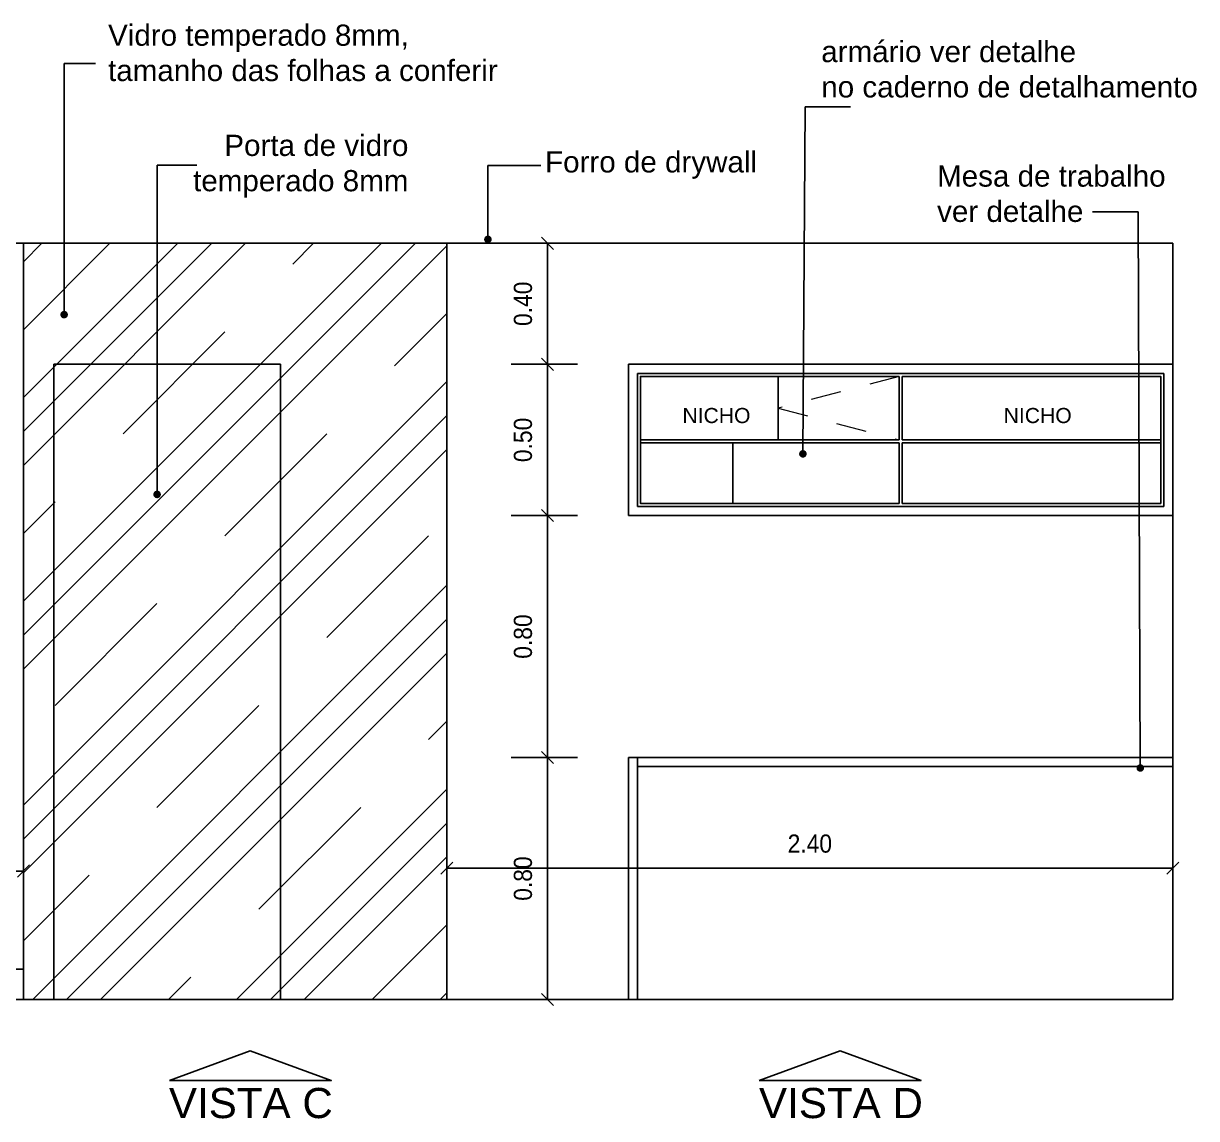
# Model space of a CAD drawing. Header units: millimetres. Extents: x 7034 to 7235, y -465 to -378.
# Drawn here: x 7098.176 to 7102.055, y -408.754 to -405.134 of the extents above; entities that cross this region are included whole.
import ezdxf

# ---------------------------------------------------------------- set-up
doc = ezdxf.new("R2010")
doc.units = ezdxf.units.MM
doc.header["$LTSCALE"] = 0.005
doc.linetypes.add('CONTINUO', pattern=[0])
doc.linetypes.add('DASHED', pattern=[19.05, 12.7, -6.35])
doc.layers.get('0').update_dxf_attribs({"linetype": 'CONTINUO'})
doc.layers.get('DEFPOINTS').update_dxf_attribs({"linetype": 'CONTINUO', "lineweight": 15})
for name, color, linetype in [('- COTAS', 12, 'Continuous'), ('.DETALHES PRETO', 250, 'Continuous'), ('0-COTAS', 12, 'Continuous'), ('ARQ-TEXTO', 3, 'Continuous'), ('ARQ_ALVENARIA', 6, 'Continuous'), ('ARQ_TXT_AMBIENTE', 3, 'Continuous'), ('DETALHES', 4, 'Continuous'), ('LL_DETALHES PRETO', 250, 'Continuous'), ('NN_COTA', 1, 'Continuous'), ('NN_GESSO', 5, 'Continuous')]:
    doc.layers.add(name, color=color, linetype=linetype)
doc.layers.add('ARQ MOBILIÁRIO', color=251, linetype='Continuous', lineweight=15)
doc.styles.add('50', font='ARIALN.TTF', dxfattribs={"height": 0.1})
doc.styles.add('ARQ', font='arial.ttf', dxfattribs={"width": 0.9})
doc.styles.add('R80-20', font='simplex.shx', dxfattribs={"height": 0.04})
doc.styles.get("Standard").update_dxf_attribs({"font": 'arial.ttf'})
doc.dimstyles.new('1-40', dxfattribs={"dimtxt": 0.06, "dimasz": 0.04, "dimexe": 0.1195, "dimexo": 0.1, "dimgap": 0.05, "dimtad": 1, "dimzin": 0, "dimdsep": 46, "dimtxsty": 'ARQ', "dimblk": 'OBLIQUE', "dimcen": 0.09, "dimclrd": 1, "dimclre": 1, "dimclrt": 7, "dimadec": 0, "dimazin": 0, "dimtm": 1e-09, "dimtfac": 1, "dimtofl": 0, "dimtmove": 0, "dimatfit": 3, "dimfxl": 0.1, "dimfxlon": 1, "dimtolj": 1, "dimtzin": 0, "dimlwd": -1, "dimlwe": -1, "dimarcsym": 0})
doc.dimstyles.new('50', dxfattribs={"dimscale": 0, "dimtxt": 0.1, "dimasz": 0.025, "dimexe": 0.05, "dimexo": 0.05, "dimgap": 0.01, "dimtad": 1, "dimdec": 0, "dimlfac": 100, "dimzin": 0, "dimdsep": 46, "dimtxsty": '50', "dimblk": 'DOT', "dimcen": 0.02, "dimclrd": 1, "dimclre": 1, "dimclrt": 7, "dimadec": 0, "dimazin": 0, "dimtfac": 1, "dimtdec": 0, "dimtofl": 0, "dimtmove": 2, "dimatfit": 2, "dimldrblk": 'DOT', "dimfxl": 0.05, "dimtolj": 1, "dimtzin": 0, "dimlwd": -1, "dimarcsym": 0})

# ---------------------------------------------------------------- blocks, each defined once
blk = doc.blocks.new('_DOT')
at = {"color": 0, "linetype": 'ByBlock'}
blk.add_line((-0.5, 0), (-1, 0), dxfattribs=at)
at = {"color": 0, "linetype": 'ByBlock', "const_width": 0.5}
blk.add_lwpolyline([(-0.25, 0, 1), (0.25, 0, 1)], format="xyb", close=True, dxfattribs=at)
blk = doc.blocks.new('DOT')
at = {"layer": 'ARQ-TEXTO', "color": 0, "linetype": 'ByBlock'}
blk.add_line((-0.5, 0), (-1, 0), dxfattribs=at)
at = {"layer": 'ARQ-TEXTO', "color": 0, "linetype": 'ByBlock', "const_width": 0.5}
blk.add_lwpolyline([(-0.25, 0, 1), (0.25, 0, 1)], format="xyb", close=True, dxfattribs=at)
blk = doc.blocks.new('seta')
at = {"layer": 'NN_COTA', "transparency": 33554549}
h = blk.add_hatch(dxfattribs=at)
h.set_pattern_fill('ANGLE', color=256)
h.set_pattern_definition([(0, (-0.006, 0.008), (0, 6.985), [5.08, -1.905]), (90, (-0.006, 0.008), (-6.985, 4e-16), [5.08, -1.905])])
h.paths.add_polyline_path([(17.271, -37.7472), (17.5387, -37.846), (17.8064, -37.7472)])
at = {"layer": 'NN_COTA'}
blk.add_lwpolyline([(17.271, -37.7472), (17.8064, -37.7472), (17.5387, -37.846), (17.271, -37.7472)], dxfattribs=at)
blk = doc.blocks.new('_OBLIQUE')
at = {"color": 0, "linetype": 'ByBlock'}
blk.add_line((-0.5, -0.5), (0.5, 0.5), dxfattribs=at)
blk = doc.blocks.new('*D43')
at = {"layer": '- COTAS', "color": 1, "transparency": 16777216}
for p, q in [((7100.0085, -407.5611), (7099.789, -407.5611)), ((7099.9085, -408.3611), (7099.9085, -407.5611)), ((7100.0085, -408.3611), (7099.789, -408.3611))]:
    blk.add_line(p, q, dxfattribs=at)
at = {"layer": 'DEFPOINTS', "color": 0, "transparency": 16777216}
for p in [(7099.9085, -407.5611), (7100.1762, -407.5611), (7100.1762, -408.3611)]:
    blk.add_point(p, dxfattribs=at)
at = {"layer": '- COTAS', "color": 1, "transparency": 16777216, "xscale": 0.04, "yscale": 0.04, "zscale": 0.04}
for p, rotation in [((7099.9085, -407.5611), 90), ((7099.9085, -408.3611), 270)]:
    blk.add_blockref('_OBLIQUE', p, dxfattribs=dict(at, rotation=rotation))
at = {"layer": '- COTAS', "color": 7, "transparency": 16777216, "insert": (7099.8279, -407.9611), "char_height": 0.06, "attachment_point": 5, "rotation": 90, "style": 'ARQ'}
blk.add_mtext('\\A1;0.80', dxfattribs=at)
blk = doc.blocks.new('*D44')
at = {"layer": '- COTAS', "color": 1, "transparency": 16777216}
for p, q in [((7100.0085, -406.7611), (7099.789, -406.7611)), ((7099.9085, -407.5611), (7099.9085, -406.7611)), ((7100.0085, -407.5611), (7099.789, -407.5611))]:
    blk.add_line(p, q, dxfattribs=at)
at = {"layer": 'DEFPOINTS', "color": 0, "transparency": 16777216}
for p in [(7099.9085, -406.7611), (7100.1762, -406.7611), (7100.1762, -407.5611)]:
    blk.add_point(p, dxfattribs=at)
at = {"layer": '- COTAS', "color": 1, "transparency": 16777216, "xscale": 0.04, "yscale": 0.04, "zscale": 0.04}
for p, rotation in [((7099.9085, -406.7611), 90), ((7099.9085, -407.5611), 270)]:
    blk.add_blockref('_OBLIQUE', p, dxfattribs=dict(at, rotation=rotation))
at = {"layer": '- COTAS', "color": 7, "transparency": 16777216, "insert": (7099.8279, -407.1611), "char_height": 0.06, "attachment_point": 5, "rotation": 90, "style": 'ARQ'}
blk.add_mtext('\\A1;0.80', dxfattribs=at)
blk = doc.blocks.new('*D45')
at = {"layer": '- COTAS', "color": 1, "transparency": 16777216}
for p, q in [((7100.0085, -406.2611), (7099.789, -406.2611)), ((7099.9085, -406.7611), (7099.9085, -406.2611)), ((7100.0085, -406.7611), (7099.789, -406.7611))]:
    blk.add_line(p, q, dxfattribs=at)
at = {"layer": 'DEFPOINTS', "color": 0, "transparency": 16777216}
for p in [(7099.9085, -406.2611), (7100.1762, -406.2611), (7100.1762, -406.7611)]:
    blk.add_point(p, dxfattribs=at)
at = {"layer": '- COTAS', "color": 1, "transparency": 16777216, "xscale": 0.04, "yscale": 0.04, "zscale": 0.04}
for p, rotation in [((7099.9085, -406.2611), 90), ((7099.9085, -406.7611), 270)]:
    blk.add_blockref('_OBLIQUE', p, dxfattribs=dict(at, rotation=rotation))
at = {"layer": '- COTAS', "color": 7, "transparency": 16777216, "insert": (7099.8279, -406.5111), "char_height": 0.06, "attachment_point": 5, "rotation": 90, "style": 'ARQ'}
blk.add_mtext('\\A1;0.50', dxfattribs=at)
blk = doc.blocks.new('*D46')
at = {"layer": '- COTAS', "color": 1, "transparency": 16777216}
for p, q in [((7099.9085, -405.8611), (7100.028, -405.8611)), ((7099.9085, -406.2611), (7099.9085, -405.8611)), ((7100.0085, -406.2611), (7099.789, -406.2611))]:
    blk.add_line(p, q, dxfattribs=at)
at = {"layer": 'DEFPOINTS', "color": 0, "transparency": 16777216}
for p in [(7099.9085, -405.8611), (7099.9085, -405.8611), (7100.1762, -406.2611)]:
    blk.add_point(p, dxfattribs=at)
at = {"layer": '- COTAS', "color": 1, "transparency": 16777216, "xscale": 0.04, "yscale": 0.04, "zscale": 0.04}
for p, rotation in [((7099.9085, -405.8611), 90), ((7099.9085, -406.2611), 270)]:
    blk.add_blockref('_OBLIQUE', p, dxfattribs=dict(at, rotation=rotation))
at = {"layer": '- COTAS', "color": 7, "transparency": 16777216, "insert": (7099.8279, -406.0611), "char_height": 0.06, "attachment_point": 5, "rotation": 90, "style": 'ARQ'}
blk.add_mtext('\\A1;0.40', dxfattribs=at)
blk = doc.blocks.new('*D130')
at = {"layer": '- COTAS', "color": 1, "transparency": 16777216}
for p, q in [((7095.7762, -408.0362), (7095.7762, -407.8167)), ((7098.1762, -408.0362), (7098.1762, -407.8167)), ((7095.7762, -407.9362), (7098.1762, -407.9362))]:
    blk.add_line(p, q, dxfattribs=at)
at = {"layer": 'DEFPOINTS', "color": 0, "transparency": 16777216}
for p in [(7098.1762, -407.9362), (7095.7762, -408.3611), (7098.1762, -408.3611)]:
    blk.add_point(p, dxfattribs=at)
at = {"layer": '- COTAS', "color": 1, "transparency": 16777216, "xscale": 0.04, "yscale": 0.04, "zscale": 0.04, "rotation": 180}
blk.add_blockref('_OBLIQUE', (7095.7762, -407.9362), dxfattribs=at)
at = {"layer": '- COTAS', "color": 1, "transparency": 16777216, "xscale": 0.04, "yscale": 0.04, "zscale": 0.04}
blk.add_blockref('_OBLIQUE', (7098.1762, -407.9362), dxfattribs=at)
at = {"layer": '- COTAS', "color": 7, "transparency": 16777216, "insert": (7096.9762, -407.8556), "char_height": 0.06, "attachment_point": 5, "style": 'ARQ'}
blk.add_mtext('\\A1;2.40', dxfattribs=at)
blk = doc.blocks.new('*D131')
at = {"layer": '- COTAS', "color": 1, "transparency": 16777216}
for p, q in [((7099.5762, -408.0265), (7099.5762, -407.807)), ((7101.9762, -408.0265), (7101.9762, -407.807)), ((7099.5762, -407.9265), (7101.9762, -407.9265))]:
    blk.add_line(p, q, dxfattribs=at)
at = {"layer": 'DEFPOINTS', "color": 0, "transparency": 16777216}
for p in [(7101.9762, -407.9265), (7099.5762, -408.3611), (7101.9762, -408.3611)]:
    blk.add_point(p, dxfattribs=at)
at = {"layer": '- COTAS', "color": 1, "transparency": 16777216, "xscale": 0.04, "yscale": 0.04, "zscale": 0.04, "rotation": 180}
blk.add_blockref('_OBLIQUE', (7099.5762, -407.9265), dxfattribs=at)
at = {"layer": '- COTAS', "color": 1, "transparency": 16777216, "xscale": 0.04, "yscale": 0.04, "zscale": 0.04}
blk.add_blockref('_OBLIQUE', (7101.9762, -407.9265), dxfattribs=at)
at = {"layer": '- COTAS', "color": 7, "transparency": 16777216, "insert": (7100.7762, -407.8458), "char_height": 0.06, "attachment_point": 5, "style": 'ARQ'}
blk.add_mtext('\\A1;2.40', dxfattribs=at)

msp = doc.modelspace()

# ---------------------------------------------------------------- hatches: boundary and pattern name
at = {"layer": '.DETALHES PRETO'}
h = msp.add_hatch(dxfattribs=at)
h.set_pattern_fill('CLAY', color=256, scale=0.1, angle=45, style=0)
h.set_pattern_definition([(45, (-1.95895, -3.05327), (-0.336759605, 0.336759605), []), (45, (-2.0151, -2.99714), (-0.336759605, 0.336759605), []), (45, (-2.0712, -2.941), (-0.336759605, 0.336759605), []), (45, (-2.18346, -2.82876), (-0.336759605, 0.336759605), [0.47625, -0.3175])])
h.paths.add_polyline_path([(7099.0262, -406.2611), (7098.2762, -406.2611), (7098.2762, -408.3611), (7099.0262, -408.3611)], flags=17)
h.paths.add_polyline_path([(7099.5762, -405.8611), (7098.1762, -405.8611), (7098.1762, -408.3611), (7098.2762, -408.3611), (7098.2762, -406.2611), (7099.0262, -406.2611), (7099.0262, -408.3611), (7099.5762, -408.3611)])

# ---------------------------------------------------------------- linework, layer by layer
for p, q in [((7100.1762, -406.2611), (7101.9762, -406.2611)), ((7100.1762, -406.7611), (7100.1762, -406.2611)), ((7100.2062, -406.7311), (7100.2062, -406.2911)), ((7100.2062, -406.2911), (7101.9462, -406.2911)), ((7100.6712, -406.3011), (7100.6712, -406.5111)), ((7101.0712, -406.3011), (7101.0712, -406.5111)), ((7101.0812, -406.3011), (7101.0812, -406.5111)), ((7101.9462, -406.7311), (7101.9462, -406.2911)), ((7100.2162, -406.5111), (7101.0712, -406.5111)), ((7101.0812, -406.5111), (7101.9362, -406.5111)), ((7100.2162, -406.5211), (7101.0712, -406.5211)), ((7100.5212, -406.5211), (7100.5212, -406.7211)), ((7101.0712, -406.5211), (7101.0712, -406.7211)), ((7101.0812, -406.5211), (7101.0812, -406.7211)), ((7101.0812, -406.5211), (7101.9362, -406.5211)), ((7100.2062, -406.7311), (7101.9462, -406.7311)), ((7100.1762, -406.7611), (7101.9762, -406.7611)), ((7100.1762, -408.3611), (7100.1762, -407.5611)), ((7100.1762, -407.5611), (7101.9762, -407.5611)), ((7100.2062, -408.3611), (7100.2062, -407.5611)), ((7100.2062, -407.5911), (7101.9762, -407.5911))]:
    msp.add_line(p, q, dxfattribs=at)
for points in [[(7101.0712, -406.7211), (7100.2162, -406.7211), (7100.2162, -406.3011), (7101.0712, -406.3011)], [(7101.0812, -406.3011), (7101.9362, -406.3011), (7101.9362, -406.7211), (7101.0812, -406.7211)]]:
    msp.add_lwpolyline(points, dxfattribs=at)
at = {"layer": 'ARQ MOBILIÁRIO', "linetype": 'DASHED'}
for p, q in [((7101.0712, -406.3011), (7100.6712, -406.4061)), ((7100.6712, -406.4061), (7101.0712, -406.5111))]:
    msp.add_line(p, q, dxfattribs=at)
at = {"layer": 'ARQ_ALVENARIA'}
for p, q in [((7098.1762, -408.3611), (7098.1762, -405.8611)), ((7099.5762, -408.3611), (7099.5762, -405.8611)), ((7101.9762, -408.3611), (7101.9762, -405.8611)), ((7098.1762, -408.3611), (7095.7762, -408.3611)), ((7101.9762, -408.3611), (7098.1762, -408.3611))]:
    msp.add_line(p, q, dxfattribs=at)
at = {"layer": 'DETALHES'}
for q in [(7095.7762, -405.8611), (7101.9762, -405.8611)]:
    msp.add_line((7098.1762, -405.8611), q, dxfattribs=at)
at = {"layer": 'LL_DETALHES PRETO'}
for p, q in [((7099.0262, -406.2611), (7098.2762, -406.2611)), ((7098.2762, -408.3611), (7098.2762, -406.2611)), ((7099.0262, -408.3611), (7099.0262, -406.2611)), ((7098.1762, -408.2611), (7094.8762, -408.2611))]:
    msp.add_line(p, q, dxfattribs=at)

# ---------------------------------------------------------------- block references
at = {"layer": 'NN_GESSO', "xscale": -1, "rotation": 180}
for p in [(7081.3875, -446.3763), (7083.3375, -446.3763)]:
    msp.add_blockref('seta', p, dxfattribs=at)

# ---------------------------------------------------------------- texts
at = {"color": 1, "char_height": 0.099753, "width": 0.677655, "attachment_point": 1, "style": 'R80-20'}
for s, insert in [('\\pi0.07087;{\\fArial|b0|i0|c0|p34;VISTA C}', (7098.5862, -408.6532)), ('\\pi0.07182;{\\fArial|b0|i0|c0|p34;VISTA D}', (7100.5362, -408.6532))]:
    msp.add_mtext(s, dxfattribs=dict(at, insert=insert))
at = {"layer": 'ARQ_TXT_AMBIENTE', "char_height": 0.07}
for s, width, gutter_width, heights, insert, attachment_point in [('Vidro temperado 8mm, tamanho das folhas a conferir ', 1.33217, 0.1641, [0.3527], (7098.4559, -405.1381), 1), ('armário ver detalhe\\Pno caderno de detalhamento', 1.190046, 0, [0.4337], (7100.814, -405.1923), 1), ('Porta de vidro temperado 8mm', 0.724907, 0.0789, [0.3322], (7099.449, -405.5024), 3), ('Forro de drywall', 0.754607, 0, [0.2882], (7099.9007, -405.557), 1), ('Mesa de trabalho\\Pver detalhe', 1.190046, 0, [0.4337], (7101.1969, -405.6038), 1)]:
    msp.add_mtext_dynamic_manual_height_columns(s, width=width, gutter_width=gutter_width, heights=heights, dxfattribs=dict(at, insert=insert, attachment_point=attachment_point))
at = {"layer": 'ARQ_TXT_AMBIENTE', "char_height": 0.05, "width": 0.824517, "attachment_point": 1}
for insert in [(7100.3549, -406.4054), (7101.417, -406.4054)]:
    msp.add_mtext('NICHO', dxfattribs=dict(at, insert=insert))

# ---------------------------------------------------------------- dimensions: what is measured, and where the dimension line sits
at = {"layer": '- COTAS'}
for base, p1, p2, picture, middle in [((7099.9085, -405.8611), (7100.1762, -406.2611), (7099.9085, -405.8611), '*D46', (7099.8279, -406.0611)), ((7099.9085, -406.2611), (7100.1762, -406.7611), (7100.1762, -406.2611), '*D45', (7099.8279, -406.5111)), ((7099.9085, -406.7611), (7100.1762, -407.5611), (7100.1762, -406.7611), '*D44', (7099.8279, -407.1611))]:
    dim = msp.add_linear_dim(base=base, p1=p1, p2=p2, angle=90, dimstyle='1-40', override={"dimtmove": 1}, dxfattribs=at)
    dim.commit()
    dim.dimension.update_dxf_attribs({"geometry": picture, "text_midpoint": middle})
dim = msp.add_linear_dim(base=(7099.9085, -407.5611), p1=(7100.1762, -408.3611), p2=(7100.1762, -407.5611), angle=90, dimstyle='1-40', dxfattribs=at)
dim.commit()
dim.dimension.update_dxf_attribs({"geometry": '*D43', "text_midpoint": (7099.8279, -407.9611)})
for base, p1, p2, picture, middle in [((7098.1762, -407.9362), (7095.7762, -408.3611), (7098.1762, -408.3611), '*D130', (7096.9762, -407.8556)), ((7101.9762, -407.9265), (7099.5762, -408.3611), (7101.9762, -408.3611), '*D131', (7100.7762, -407.8458))]:
    dim = msp.add_linear_dim(base=base, p1=p1, p2=p2, dimstyle='1-40', dxfattribs=at)
    dim.commit()
    dim.dimension.update_dxf_attribs({"geometry": picture, "text_midpoint": middle})

# ---------------------------------------------------------------- leaders
at = {"layer": '0-COTAS'}
for points in [[(7098.3106, -406.0969), (7098.3106, -405.2668), (7098.4149, -405.2668)], [(7100.7532, -406.5571), (7100.7602, -405.4103), (7100.9107, -405.4103)], [(7098.618, -406.6912), (7098.618, -405.6025), (7098.7499, -405.6025)], [(7101.8688, -407.5956), (7101.8618, -405.7576), (7101.7113, -405.7576)]]:
    msp.add_leader(points, dimstyle='50', override={"dimscale": 1, "dimtad": 0, "dimldrblk": 'DOT'}, dxfattribs=at)
at = {"layer": 'ARQ_ALVENARIA'}
msp.add_leader([(7099.7118, -405.8482), (7099.7118, -405.6035), (7099.8869, -405.6035)], dimstyle='50', override={"dimscale": 1, "dimtad": 0, "dimldrblk": 'DOT'}, dxfattribs=at)

doc.saveas('drawing.dxf')
